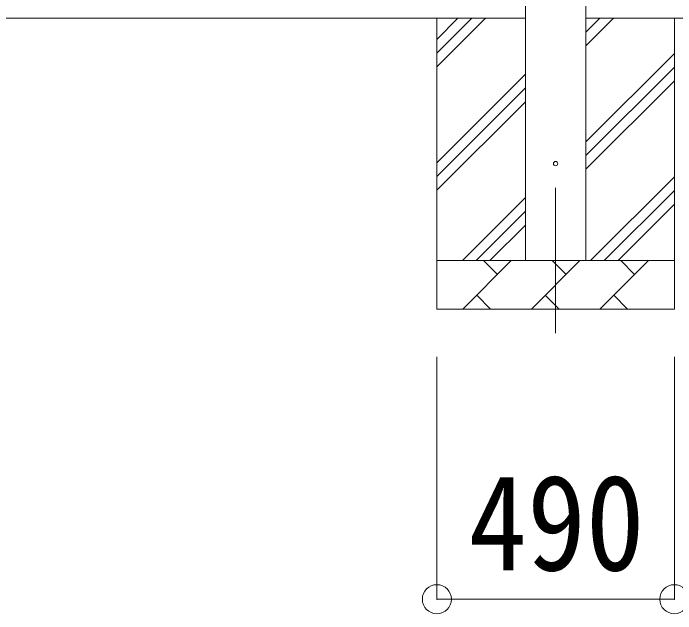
# Model space of a CAD drawing. Units: millimetres at full size, sheet at 1:60; details may follow other scales. Extents: x -16864 to 16864, y -11640 to 11640.
# Drawn here: x -8059 to -6692, y -8738 to -7498 of the extents above; entities that cross this region are included whole.
import ezdxf
from ezdxf.enums import TextEntityAlignment as Align

# ---------------------------------------------------------------- set-up
doc = ezdxf.new("R2010")
doc.units = ezdxf.units.MM
doc.header["$LTSCALE"] = 60
doc.header["$PDMODE"] = 32
doc.header["$PDSIZE"] = 60
doc.linetypes.add('CHAIN1', pattern=[8, 5, -1, 1, -1])
for name, color, linetype, lineweight in [('0-1_Defpoints', 7, 'CHAIN1', 9), ('0-2_TEXT1', 4, 'Continuous', 9), ('0-3_SHAPE', 7, 'Continuous', 9), ('0-8_TABLE1', 6, 'Continuous', 9)]:
    doc.layers.add(name, color=color, linetype=linetype, lineweight=lineweight)
doc.styles.add('ＭＳ ゴシック', font='')
doc.styles.get('ＭＳ ゴシック').set_extended_font_data('MS Gothic')

msp = doc.modelspace()

# ---------------------------------------------------------------- linework, layer by layer
at = {"layer": '0-1_Defpoints'}
msp.add_line((-6939.72, -7858.64), (-6939.72, -8207.64), dxfattribs=at)
at = {"layer": '0-2_TEXT1'}
for p, q in [((-7002.22, -8008.64), (-7002.22, -5008.64)), ((-6877.22, -5008.64), (-6877.22, -8008.64))]:
    msp.add_line(p, q, dxfattribs=at)
msp.add_circle((-6939.72, -7808.64), 4.5, dxfattribs=at)
at = {"layer": '0-3_SHAPE'}
for p, q in [((-7002.22, -7508.64), (-10350.22, -7508.64)), ((-7184.72, -7508.64), (-7184.72, -8108.64)), ((-7184.72, -7552.12), (-7141.24, -7508.64)), ((-7184.72, -7580.41), (-7112.95, -7508.64)), ((-7184.72, -7608.69), (-7084.67, -7508.64)), ((-6877.22, -7508.64), (-6107.22, -7508.64)), ((-6877.22, -7537.47), (-6848.4, -7508.64)), ((-6877.22, -7565.75), (-6820.11, -7508.64)), ((-6694.72, -7508.64), (-6694.72, -8108.64)), ((-6877.22, -7763.74), (-6694.72, -7581.24)), ((-6877.22, -7792.02), (-6694.72, -7609.52)), ((-7184.72, -7806.68), (-7002.22, -7624.18)), ((-6877.22, -7820.31), (-6694.72, -7637.81)), ((-7184.72, -7834.97), (-7002.22, -7652.47)), ((-7184.72, -7863.25), (-7002.22, -7680.75)), ((-6867.56, -8008.64), (-6694.72, -7835.8)), ((-6839.28, -8008.64), (-6694.72, -7864.08)), ((-7132.12, -8008.64), (-7002.22, -7878.74)), ((-6810.99, -8008.64), (-6694.72, -7892.37)), ((-7103.84, -8008.64), (-7002.22, -7907.02)), ((-7075.55, -8008.64), (-7002.22, -7935.31)), ((-7184.72, -8008.64), (-6694.72, -8008.64)), ((-7131.14, -8108.64), (-7031.14, -8008.64)), ((-7059.69, -8037.2), (-7088.25, -8008.64)), ((-6989.72, -8108.64), (-6889.72, -8008.64)), ((-6918.27, -8037.2), (-6946.83, -8008.64)), ((-6848.3, -8108.64), (-6748.3, -8008.64)), ((-6776.85, -8037.2), (-6805.41, -8008.64)), ((-7102.59, -8080.09), (-7074.03, -8108.64)), ((-6961.17, -8080.09), (-6932.61, -8108.64)), ((-6819.75, -8080.09), (-6791.19, -8108.64)), ((-6694.72, -8108.64), (-7184.72, -8108.64))]:
    msp.add_line(p, q, dxfattribs=at)
at = {"layer": '0-8_TABLE1'}
for p, q in [((-7184.72, -8707.64), (-7184.72, -8207.64)), ((-6694.72, -8707.64), (-6694.72, -8207.64)), ((-7184.72, -8707.64), (-6694.72, -8707.64))]:
    msp.add_line(p, q, dxfattribs=at)
for p in [(-7184.72, -8707.64), (-6694.72, -8707.64)]:
    msp.add_point(p, dxfattribs=at)

# ---------------------------------------------------------------- texts
at = {"layer": '0-8_TABLE1', "color": 7, "style": 'ＭＳ ゴシック', "width": 0.9}
msp.add_text('490', height=197.9, dxfattribs=at).set_placement((-7119.72, -8707.64), align=Align.BOTTOM_LEFT)

doc.saveas('drawing.dxf')
